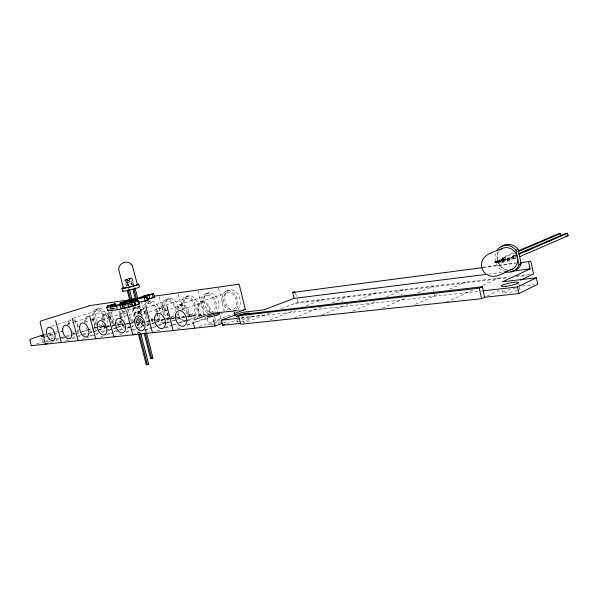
<?xml version="1.0" encoding="UTF-8"?>
<svg xmlns="http://www.w3.org/2000/svg" width="598" height="598" viewBox="0 0 598 598"><rect width="100%" height="100%" fill="white"/><g stroke="black" fill="none" stroke-linecap="round" stroke-linejoin="round"><path stroke-width="0.45" stroke-dasharray="2.99 2.24" d="M141.711 316.529L141.733 314.578A9.725 6.047 71.2 0 0 137.824 305.675M178.757 311.864L178.75 312.276A10.106 6.541 70.9 0 1 175.872 317.329M503.389 262.066L500.713 262.799L498.822 262.163L498.941 260.915L500.638 260.13M503.591 261.909L503.718 260.661L500.982 260.078M500.167 260.25L502.208 259.921L504.032 260.466L504.174 261.304L503.06 262.29M129.557 279.961L129.714 278.481L132.151 277.801L133.75 284.057M133.167 286.397L132.562 284.035L131.014 284.446L130.798 283.601L132.345 283.19L131.844 281.224L127.643 282.435L125.744 279.67L127.456 279.214C128.54 282.824 130.865 276.941 129.998 279.475C127.942 282.323 125.528 278.018 129.714 278.481M129.646 279.984L130.043 278.429M501.722 260.848L503.292 260.638M503.344 260.892L501.782 261.102M515.401 255.002L512.867 256.094L513.428 258.762L516.067 258.284M128.465 280.559L129.385 280.29M503.89 261.49L503.89 260.99M487.123 296.055L499.681 290.067M446.265 302.154L472.57 290.075M482.75 285.403L498.553 278.145M415.431 304.33L439.53 293.633M449.644 289.14L465.408 282.144M509.578 258.493L496.445 261.476L496.684 262.612L509.817 259.629L509.578 258.493L507.523 258.77L507.762 259.906L509.817 259.629M496.445 261.476L507.538 259.988L515.469 256.564L513.413 256.841L508.203 258.478L508.442 259.614L515.708 257.693M496.684 262.612L507.777 261.132L516.807 257.304M382.376 308.142L406.797 297.625M417.927 292.841L433.939 285.949M515.184 255.002L503.21 260.145L505.609 259.816L514.998 255.78M499.382 260.339L499.786 260.287L500.025 261.416L495.054 262.828L494.815 261.7L502.821 258.284L504.839 258.007L505.078 259.128L499.382 260.339L499.622 261.468L503.942 260.22L503.703 259.091L501.67 259.368L501.901 260.489L503.942 260.22M501.901 260.489L505.078 259.128M507.523 258.77L508.203 258.478M501.67 259.368L504.839 258.007M495.054 262.828L503.703 259.091M503.254 260.511L502.649 257.491L513.779 252.76M502.649 257.491L505.048 257.162L514.444 253.156M352.685 311.057L376.411 301.115M386.51 296.885L404.016 289.559M322.001 314.862L347.647 304.389M358.703 299.867L375.537 292.998M498.822 262.163L500.907 261.393M294.463 317.8L321.089 307.17M332.256 302.715L348.387 296.272M270.004 319.915L295.076 310.123M306.288 305.735L322.494 299.404M269.354 313.277L244.044 322.987L242.369 316.14M281.479 308.628L297.752 302.386L509.593 276.807M129.983 278.466L125.744 279.67M226.784 323.697L240.232 318.622M241.076 318.3L243.595 317.351L265.019 314.944M223.607 322.785L228.802 320.834M199.022 326.605L212.013 321.799M212.881 321.477L232.988 314.04M232.6 311.461L235.044 310.564L240.389 309.921M236.89 309.973L234.438 310.878A10.779 7.4 70.4 0 0 235.463 295.307A10.779 7.4 70.4 0 0 223.278 293.865A10.779 7.4 70.4 0 0 227.89 310.1M220.811 313.943L222.531 313.315M186.89 324.938L193.73 322.457M194.582 322.143L205.69 318.106M177.479 328.922L181.837 327.338M187.069 325.432L206.243 318.45M156.848 331.157L161.198 329.595M165.556 328.025L172.523 325.529M173.39 325.215L176.006 324.273M179.49 323.025L203.709 314.324L197.953 291.144M187.608 320.782L212.537 311.812M164.899 327.599L171.723 325.148M172.583 324.841L177.703 323.01M178.555 322.703L186.24 319.945A7.774 5.076 70.6 0 1 178.025 313.502M498.605 261.774L500.78 261.162M186.217 316.417L166.461 323.428A8.835 5.651 70.8 0 0 168.935 319.04M187.077 316.11L192.235 314.279M191.24 316.402L195.382 314.974M121.349 307.806L123.622 306.998M144.664 329.842L157.446 325.327M158.298 325.02L165.967 322.307A7.61 4.866 70.8 0 0 165.683 310.429A7.61 4.866 70.8 0 0 157.76 312.253M137.084 333.295L141.434 331.755M144.91 330.522L151.862 328.055M152.737 327.749L157.947 325.895M158.821 325.589L165.773 323.122M166.64 322.815L170.991 321.276M171.858 320.969L183.87 316.708L183.437 314.959M171.805 318.727L174.25 317.867A10.106 6.541 70.9 0 1 171.252 317.291M126.126 331.703L143.976 325.462M119.869 334.738L121.603 334.125M125.946 332.608L132.016 330.485M132.883 330.178L138.086 328.362M138.953 328.055L143.288 326.538M146.757 325.319L151.1 323.802M151.967 323.503L155.435 322.285M156.302 321.978L164.002 319.287M147.011 325.671L151.301 324.168M152.154 323.869L155.585 322.666M156.444 322.367L165.026 319.362M165.878 319.055L172.74 316.656M100.913 336.98L102.677 336.368M106.197 335.149L119.406 330.574M120.288 330.275L123.808 329.057M127.329 327.831L130.857 326.613M131.732 326.314L133.496 325.701M137.017 324.482L143.184 322.352M150.135 320.76L136.06 323.002M128.338 327.824L130.91 326.934M131.762 326.635L133.474 326.045M136.897 324.856L149.739 320.408M150.591 320.117L154.015 318.928A8.282 5.24 71.1 0 1 151.294 319.257M182.069 309.577L200.965 303.029M135.985 322.83L139.102 321.761M107.633 333.736L112.91 331.912M113.792 331.606L118.187 330.089M119.069 329.79L126.111 327.353M200.442 301.863L226.395 292.9M160.234 312.552L181.216 305.369M81.702 339.47L94.858 334.962M95.74 334.663L98.371 333.766M101.884 332.563L107.147 330.761M108.021 330.462L112.409 328.96M113.291 328.653L116.797 327.457M117.671 327.151L123.816 325.05M128.884 323.316L126.447 324.153L128.196 323.944M117.118 327.592L109.172 330.313A8.32 5.001 71.1 0 0 110.406 329.894M117.47 327.472L133.885 321.844M225.663 291.263L229.961 289.791M120.325 324.348L117.896 325.17L123.883 324.46M179.46 304.659L206.863 295.307M89.603 335.784L95.045 333.923M95.74 333.691L97.676 333.026M100.995 331.897L109.95 328.833A7.161 4.306 71.1 0 1 108.888 329.199M140.493 314.989L148.199 312.38M149.059 312.096L161.049 308.037M65.795 340.987L68.419 340.098M71.917 338.909L76.282 337.429M77.157 337.137L81.53 335.657M82.404 335.358L87.644 333.579M88.519 333.288L105.128 327.659M106.003 327.36L109.494 326.179L93.161 328.13M106.937 327.218L91.987 332.286A8.155 4.814 71.2 0 1 90.664 332.167M107.819 326.919L111.34 325.731M112.222 325.432L115.735 324.236M206.445 293.603L208.911 292.766M160.75 306.849L186.666 298.118M101.256 327.166L103.678 326.344M72.5 337.691L75.116 336.801M78.607 335.62L82.098 334.446M82.973 334.147L87.338 332.675M120.348 317.74L128.039 315.168M128.891 314.884L141.704 310.594A7.453 4.672 70.9 0 1 146.704 313.666M56.055 339.514L60.398 338.064M61.265 337.773L65.616 336.315M66.483 336.031L71.693 334.282M72.56 333.99L75.169 333.123M186.255 296.451L188.721 295.621A10.316 6.81 70.8 0 1 198.499 307.312L198.409 309.816A10.316 6.81 70.8 0 1 186.561 311.296L185.29 309.002A10.316 6.81 70.8 0 1 188.781 295.614M50.598 342.415L61.19 338.857M62.072 338.565L64.726 337.676M65.608 337.377L69.914 335.934M70.773 335.642L75.079 334.2M75.939 333.908L79.385 332.757M80.244 332.466L87.136 330.156M87.996 329.864L92.301 328.422M82.457 331.838L100.86 325.656M36.59 343.932L49.761 339.552M141.405 309.435L167.283 300.809M101.922 320.072L108.993 317.732M109.875 317.441L123.136 313.053M166.872 299.179L169.339 298.357M45.553 336.913L48.132 336.061M48.999 335.777L59.329 332.376M60.189 332.092L62.775 331.24M122.844 311.917L127.15 310.497M128.009 310.213L148.663 303.403M85.051 322.045L91.217 320.027M92.099 319.743L105.308 315.408M148.252 301.803L150.718 300.988M129.445 305.062L132.883 303.941M105.016 314.294L115.668 310.818M47.765 333.4L54.979 332.167M112.349 308.605L114.517 308.224M87.884 316.581L90.53 315.729M91.419 315.438L106.451 310.571M111.759 308.86L113.53 308.284M124.01 305.6L122.373 306.124L125.333 305.556M67.118 324.512L74.137 322.232M75.012 321.948L88.168 317.68A7.019 4.141 71.2 0 0 85.477 323.197M51.6 326.321L56.84 324.632M57.714 324.355L71.678 319.863M122.5 306.991L128.607 305.025M129.482 304.741L132.965 303.612M73.158 318.218L96.943 310.594M498.642 261.341L500.803 260.907M96.547 309.084L98.991 308.299M94.536 327.667L96.39 327.218M126.462 286.225L124.855 279.931L125.528 279.789L127.434 282.562L126.761 282.704L127.262 284.685L128.824 284.267L129.041 285.119L127.479 285.53L129.041 285.119M130.798 283.601L132.345 283.19M127.262 284.685L128.824 284.267M131.014 284.446L132.562 284.035M127.643 282.435L131.844 281.224M126.761 282.704L127.434 282.562M124.855 279.931L126.978 282.637M132.151 277.801L129.564 278.519C130.237 280.305 127.344 281.247 127.008 279.288M125.528 279.789L126.918 286.15M494.815 261.7L499.786 260.287M128.891 280.41L129.28 280.305M128.929 280.44L128.54 280.544M113.456 307.88L108.432 309.271L110.039 308.942M123.689 306.026L127.075 305.152M512.867 256.094L515.528 255.712M131.881 304.793L133.13 304.621M111.99 309.592L113.388 309.398M499.622 261.468L500.025 261.416M482.9 267.201L516.164 262.843M483.221 267.56L515.581 263.329M488.431 274.116L501.386 272.501M516.956 275.925L530.755 274.258M55.876 332.054L62.177 331.299M99.118 326.889L106.429 326.015M107.341 325.903L116.124 324.849M116.961 324.751L123.749 323.937M124.608 323.832L144.723 321.41M151.04 320.655L152.849 320.438M156.497 319.997L162.97 319.22M164.816 318.996L174.25 317.867M175.999 317.658L186.554 316.387M187.443 316.282L207.969 313.815M295.337 303.313L508.3 277.726M515.678 276.844L526.733 275.514M112.013 325.873L116.214 325.372M129.063 323.839L133.429 323.316M145.875 321.829L150.404 321.283M151.316 321.178L153.125 320.962A9.934 6.286 71.1 0 1 150.24 320.386M155.899 320.633L176.178 318.203M177.053 318.099L186.778 316.94M187.667 316.828L202.961 315.004M235.32 311.132L238.049 310.811M53.282 338.767L51.518 338.961L50.165 333.878M54.164 338.67L64.726 337.481M220.079 319.997L215.474 320.513L214.181 315.281M522.181 286.008L534.089 284.67M240.979 317.979L480.433 291.114M481.36 291.009L483.214 290.8M128.009 280.447L127.075 279.296M128.144 280.417L127.307 279.251M126.193 279.595L128.099 282.361M114.106 320.386L112.962 318.256A9.538 5.823 71.3 0 1 111.744 311.244M97.16 321.515L96.54 320.356A9.366 5.606 71.4 0 1 99.036 308.299A9.366 5.606 71.4 0 1 107.416 318.966L107.416 321.223A9.366 5.606 71.4 0 1 106.997 323.212M41.696 338.124L43.004 343.005M47.713 334.245A5.666 0.523 -14.7 0 1 52.19 333.564L53.267 337.623M108.298 311.356L110.794 320.984M139.394 304.95L142.384 316.641M145.606 329.229L146.293 331.927M131.388 281.299L131.896 283.265M137.234 306.206L139.312 314.331M140.231 317.942L142.773 327.876M131.246 283.527L131.463 284.371M128.368 284.342L128.585 285.186M133.862 306.43L135.94 314.548M136.86 318.158L140.096 330.791M127.21 282.63L127.718 284.611M127.882 287.107L128.495 289.477M132.091 303.874L132.786 306.58M133.018 307.484L135.096 315.587M136.015 319.197L137.861 326.403M131.627 303.246L134.871 315.894M136.03 320.408L137.413 325.828M138.803 331.247L139.267 333.049M130.79 304.3L134.027 316.933M137.727 331.367L138.19 333.168M124.758 307.267L125.677 310.833M122.194 304.569L122.867 307.185M141.382 301.13L146.503 321.201M131.702 277.876L133.982 286.808M138.587 305.997L141.106 315.871M142.249 320.364L143.632 325.753M145.008 331.143L145.464 332.937M138.302 306.056L140.612 315.094M141.771 319.616L143.617 326.844M159.188 296.743L163.919 315.438M178.182 293.999L182.338 310.594M220.161 315.565L221.021 319.04M207.252 318.697L208.769 324.781M236.883 319.975L237.294 321.679M218.554 288.161L224.385 311.842M249.732 315.056L250.562 318.457M295.554 293.125L296.75 298.178M296.952 299.022L297.752 302.386M342.116 300.637L342.482 302.207M401.213 293.693L401.587 295.345M433.154 289.94L433.535 291.637M433.722 292.482L434.477 295.875M502.156 290.023L502.671 292.429M518.944 284.11L519.46 286.532M519.632 287.339L519.976 288.961M500.982 259.659L501.251 261.251M495.219 261.64L495.458 262.776M515.297 255.757L515.865 258.433M513.413 256.841L513.652 257.97M510.258 258.201L510.498 259.338M507.986 259.181L508.225 260.317M507.538 259.988L507.777 261.132M505.048 257.162L505.609 259.816M105.016 328.392A8.32 5.001 71.1 0 1 102.094 322.935M101.682 320.169A8.32 5.001 71.1 0 1 106.392 314.391M109.195 316.178A8.32 5.001 71.1 0 1 112.14 327.547M133.391 321.44A8.118 5.038 71.2 0 1 129.407 318.181M127.411 310.392A8.118 5.038 71.2 0 1 127.785 308.673M133.556 306.587A8.118 5.038 71.2 0 1 138.123 314.443M138.168 317.082A8.118 5.038 71.2 0 1 136.015 321.119M233.041 310.437A10.749 7.4 70.4 0 0 240.254 304.569L240.396 301.953A10.749 7.4 70.4 0 0 230.028 289.783A10.749 7.4 70.4 0 0 226.037 303.784L227.382 306.176A10.749 7.4 70.4 0 0 231 309.622M74.07 333.019A6.892 3.984 71.3 0 1 71.827 331.516M69.114 325.267A6.892 3.984 71.3 0 1 70.699 320.222M73.92 320.483A6.892 3.984 71.3 0 1 77.448 325.992A6.892 3.984 71.3 0 1 76.948 331.995M104.568 324.026A9.381 5.606 71.4 0 1 99.717 327.031M96.599 325.006A9.381 5.606 71.4 0 1 93.071 313.053A9.381 5.606 71.4 0 1 99.911 310.056A9.381 5.606 71.4 0 1 105.031 321.305M105.061 325.865A9.366 5.606 71.4 0 1 99.029 324.198M207.917 318.652A9.224 6.159 70.4 0 1 202.999 318.308M199.949 315.333A9.224 6.159 70.4 0 1 201.234 301.512A9.224 6.159 70.4 0 1 210.773 311.82M230.499 309.629A8.985 6.167 70.4 0 1 223.802 296.69A8.985 6.167 70.4 0 1 233.968 295.457A8.985 6.167 70.4 0 1 233.706 309.241M141.225 318.996A9.725 6.047 71.2 0 1 135.955 322.135M134.258 321.38A9.725 6.047 71.2 0 1 131.186 318.248L130.005 316.073A9.725 6.047 71.2 0 1 129.25 306.864M130.11 305.204A9.725 6.047 71.2 0 1 132.808 303.522L130.357 304.322A9.747 6.047 71.2 0 1 132.008 304.419M133.518 322.98A9.747 6.047 71.2 0 1 130.723 321.388M135.365 306.482A9.747 6.047 71.2 0 1 139.199 314.585M139.259 317.755A9.747 6.047 71.2 0 1 136.665 322.599M168.913 315.587A10.106 6.541 70.9 0 1 167.373 313.703L166.132 311.453A10.106 6.541 70.9 0 1 169.398 298.35A10.106 6.541 70.9 0 1 178.817 309.831M174.773 317.022A10.136 6.541 70.9 0 1 163.658 312.253A10.136 6.541 70.9 0 1 166.947 299.164A10.136 6.541 70.9 0 1 176.365 310.676M144.185 326A8.656 5.419 70.9 0 1 137.749 316.29M137.779 314.219A8.656 5.419 70.9 0 1 145.897 311.379M148.917 323.226A8.656 5.419 70.9 0 1 145.665 326.119M168.389 316.349A8.447 5.449 70.9 0 1 163.583 305.683A8.447 5.449 70.9 0 1 170.011 301.362A8.447 5.449 70.9 0 1 175.192 311.775M173.861 315.677A8.447 5.449 70.9 0 1 171.394 317.104M142.78 324.273A7.453 4.672 70.9 0 1 138.624 317.112M138.579 314.712A7.453 4.672 70.9 0 1 141.719 310.594M148.169 322.464A7.453 4.672 70.9 0 1 146.525 324.572M75.453 334.192A7.998 4.627 71.3 0 1 71.573 332.324M68.381 324.415A7.998 4.627 71.3 0 1 70.258 319.212M73.995 319.511A7.998 4.627 71.3 0 1 78.473 327.936M78.495 329.857A7.998 4.627 71.3 0 1 77.516 332.892M102.953 324.363A7.819 4.672 71.4 0 1 98.259 324.938M96.988 323.862A7.819 4.672 71.4 0 1 94.08 313.726A7.819 4.672 71.4 0 1 100.023 311.61A7.819 4.672 71.4 0 1 103.962 321.38M105.308 327.547A7.161 4.306 71.1 0 1 102.789 322.845M102.467 319.339A7.161 4.306 71.1 0 1 106.489 315.497M111.452 321.769A7.161 4.306 71.1 0 1 111.766 323.585M220.782 322.292A6.645 0.822 -14 0 1 215.131 324.094M213.456 324.467A6.645 0.822 -14 0 1 208.807 324.886A6.645 0.822 -14 0 1 212.081 323.249M215.302 322.359A6.645 0.822 -14 0 1 220.826 321.432M124.16 327.472A8.484 5.21 71 0 1 119.742 320.737M119.391 316.589A8.484 5.21 71 0 1 125.752 312.664M129.489 317.336A8.484 5.21 71 0 1 130.581 321.589M129.4 326.859A8.484 5.21 71 0 1 127.053 328.257M147.175 315.953A8.282 5.24 71.1 0 1 145.12 309.988M145.15 308.007A8.282 5.24 71.1 0 1 150.606 303.642A8.282 5.24 71.1 0 1 156.25 312.111M87.562 329.924A8.155 4.814 71.2 0 1 85.32 325.716M84.759 323.002A8.155 4.814 71.2 0 1 89.199 316.686M91.913 318.435A8.155 4.814 71.2 0 1 94.828 329.588M120.377 320.969A7.968 4.844 71.3 0 1 116.169 323.533M113.485 321.821A7.968 4.844 71.3 0 1 110.331 312.694M112.342 308.718A7.968 4.844 71.3 0 1 116.236 308.979M118.755 311.558A7.968 4.844 71.3 0 1 120.744 319.272M163.516 323.772A8.835 5.651 70.8 0 1 156.968 314.6M156.893 313.86A8.835 5.651 70.8 0 1 160.047 307.013A8.835 5.651 70.8 0 1 166.775 310.482M206.078 317.904A7.938 5.3 70.4 0 1 204.636 317.807M201.765 316.11A7.938 5.3 70.4 0 1 198.91 305.802A7.938 5.3 70.4 0 1 205.727 303.597A7.938 5.3 70.4 0 1 209.771 313.524M182.839 309.854A10.338 6.81 70.8 0 1 186.314 296.444A10.338 6.81 70.8 0 1 196.039 308.179A10.338 6.81 70.8 0 1 187.495 315.482M185.283 321.567A9.03 5.898 70.6 0 1 177.21 313.599M176.903 309.173A9.03 5.898 70.6 0 1 186.516 306.983A9.03 5.898 70.6 0 1 186.748 321.089M210.055 312.171A10.525 7.101 70.6 0 1 206.549 308.792L205.249 306.445A10.525 7.101 70.6 0 1 208.979 292.758A10.525 7.101 70.6 0 1 219.01 304.688L218.898 307.245A10.525 7.101 70.6 0 1 217.179 311.304M207.596 313.053A10.555 7.094 70.6 0 1 201.952 297.901A10.555 7.094 70.6 0 1 212.888 296.578A10.555 7.094 70.6 0 1 214.727 312.186M164.756 322.703A7.61 4.866 70.8 0 1 157.79 314.705M122.941 322.756A9.538 5.823 71.3 0 1 115.519 322.165M121.85 309.869A9.538 5.823 71.3 0 1 124.249 316.813L124.234 319.115A9.538 5.823 71.3 0 1 123.786 321.141M121.798 319.937A9.561 5.816 71.3 0 1 116.304 325.043M114.121 323.914A9.561 5.816 71.3 0 1 109.942 317.516M109.299 314.331A9.561 5.816 71.3 0 1 109.299 312.044M119.406 310.668A9.561 5.816 71.3 0 1 121.813 317.628M177.763 309.682A7.774 5.076 70.6 0 1 184.745 306.527A7.774 5.076 70.6 0 1 188.056 317.732M92.72 330.844A7.019 4.141 71.2 0 1 89.386 330.537M91.636 319.28A7.019 4.141 71.2 0 1 94.14 328.87M153.858 319.982A9.912 6.286 71.1 0 1 148.924 316.021M146.428 308.082A9.912 6.286 71.1 0 1 152.767 301.183A9.912 6.286 71.1 0 1 159.913 312.246M159.86 314.645A9.912 6.286 71.1 0 1 157.125 319.586M147.975 318.704A9.934 6.286 71.1 0 1 145.142 303.963A9.934 6.286 71.1 0 1 155.45 306.632A9.934 6.286 71.1 0 1 154.68 320.438M124.272 326.448A7.303 4.485 71 0 1 120.467 320.648M120.161 317.075A7.303 4.485 71 0 1 125.64 313.703M128.779 325.917A7.303 4.485 71 0 1 127.867 326.747M52.19 333.564A5.666 0.523 -14.7 0 1 48.588 335.059M45.74 335.822A5.666 0.523 -14.7 0 1 44.372 336.136M44.902 335A5.666 0.523 -14.7 0 1 46.293 334.611M50.322 341.593A5.659 0.553 -14.8 0 1 47.489 342.355M43.295 343.08A5.659 0.553 -14.8 0 1 43.519 342.579M45.358 341.877A5.659 0.553 -14.8 0 1 48.019 341.077M519.617 288.67A8.828 1.353 -11.5 0 1 519.744 289.365M517.584 290.419A8.828 1.353 -11.5 0 1 505.923 292.848A8.828 1.353 -11.5 0 1 504.114 291.368A8.828 1.353 -11.5 0 1 515.461 288.677M242.123 319.646A6.825 0.875 -13.8 0 1 250.517 318.592A6.825 0.875 -13.8 0 1 240.688 321.634M239.297 321.829A6.825 0.875 -13.8 0 1 238.154 321.021M508.278 270.931A13.747 12.05 63.3 0 1 498.269 251.085M506.058 271.926A13.791 12.065 63.4 0 1 495.458 253.582M506.925 269.877A11.489 10.054 63.4 0 1 498.508 251.93M182.816 302.865A8.619 5.674 70.8 0 0 190.822 314.742A8.619 5.674 70.8 0 0 192.698 301.669A8.619 5.674 70.8 0 0 182.816 302.865M202.819 300.174A8.798 5.913 70.6 0 0 211.072 312.291A8.798 5.913 70.6 0 0 213.12 298.918A8.798 5.913 70.6 0 0 202.819 300.174"/><path stroke-width="0.9" d="M29.9 340.157L30.999 338.887L44.334 334.521M501.042 247.168A13.747 12.05 63.3 0 1 516.104 247.183L518.07 249.194L521.127 263.763L520.081 266.147A13.747 12.05 63.3 0 1 513.077 271.021M496.766 250.562A13.791 12.065 63.4 0 1 513.876 248.118L515.895 250.114L518.967 264.727L517.875 267.142A13.791 12.065 63.4 0 1 506.857 272.083M138.048 302.267L147.362 300.704L147.945 300.346L147.071 296.914L137.174 298.851L119.697 304.599L124.87 304.023L138.422 300.39L139.312 303.874C129.362 307.589 118.434 310.041 107.677 310.766L108.141 309.996M107.677 310.766L106.78 307.305L107.251 306.565L109.965 305.361L107.55 305.862L115.093 303.784L115.526 305.481M44.431 337.339L44.267 338.154L40.111 322.584L40.806 320.991L89.894 305.593M238.654 284.222L239.409 285.209L245.307 309.405L233.863 313.718M152.281 297.894L152.662 297.572M115.093 303.784L110.286 306.056L116.707 305.025L135.589 299.082L128.697 299.972L129.796 299.591L138.557 298.125L144.41 295.696L153.701 293.775L154.553 297.146L147.564 299.344M137.929 301.325L137.488 299.598L129.773 301.676L134.782 300.032M484.619 297.251L482.332 286.741L241.966 314.503L238.647 315.744L240.732 324.258L481.562 298.708L484.619 297.251L518.944 293.581L537.751 284.252L536.391 277.808L502.522 281.785L530.06 268.921L528.527 261.64L529.761 261.079A2.011 1.009 82.6 0 1 531.121 262.589L533.513 273.921L520.514 280.126M147.071 296.914L139.969 297.916L153.701 293.775M483.214 290.8L517.532 286.95L536.391 277.808M238.647 315.744L479.267 288.154L482.332 286.741M512.15 269.212C504.525 271.724 496.303 279.318 487.856 275.125M518.967 264.727L521.127 263.763M519.475 256.804L568.1 235.732L567.592 233.257L565.26 233.601L518.78 253.552M526.091 251.011L528.654 249.904M548.284 241.465L550.848 240.359M518.944 254.24L567.592 233.257M518.055 250.943L558.285 233.848L560.588 233.512L561.088 235.956M517.861 251.706L560.588 233.512M515.895 250.114L518.07 249.194M106.78 307.305C117.537 306.505 128.435 304.061 138.422 300.39M502.387 248.409C495.346 252.102 484.163 252.976 481.779 262.126C480.687 266.372 482.362 271.014 485.703 273.794M138.422 334.073L146.278 364.743L147.362 364.668L148.64 364.167L140.792 333.497M144.155 333.288L150.614 358.568L151.705 358.486L152.968 358L146.525 332.824M150.614 358.568L152.968 358M487.505 274.235L294.156 298.38L263.785 309.846L242.377 312.358L221.327 320.184L222.583 325.282L225.102 324.333M29.93 340.516L31.32 345.689L214.944 326.037L222.74 323.114M294.156 298.38L292.743 292.429L294.119 291.921A1.645 1.114 82.6 0 1 294.978 292.116M193.909 319.945L212.447 313.255M154.232 332.092L152.49 332.72L146.293 308.381M135.342 333.908L132.734 334.835L126.619 311.02M115.534 336.255L113.799 336.861L107.76 313.546M97.392 338.199L95.635 338.804L89.67 315.968M47.07 343.596L45.306 344.194L43.901 338.924M132.861 305.72L133.511 305.503M151.458 298.148L147.138 299.269M125.767 307.529L131.971 305.944M137.555 304.315L139.312 303.874M123.098 308.06L124.877 307.708M137.286 284.371L138.818 284.244A8.701 0.591 -14 0 1 127.441 287.593A8.701 0.591 -14 0 1 123.592 287.623M89.61 305.63L130.282 299.695M133.055 299.292L135.193 298.985M137.039 298.716L138.886 298.439M154.112 296.219L238.699 284.237M565.76 236.075L568.1 235.732M134.991 299.957L137.488 299.598M145.284 300.712L147.945 300.346M292.743 292.429L482.294 267.68M520.2 262.724L528.527 261.64M505.086 272.038L506.932 271.806M510.632 271.343L530.06 268.921M241.674 310.377L243.491 310.16M221.327 320.184L239.193 318.181M222.583 325.282L240.463 323.369M153.193 297.273L154.553 297.146M244.844 309.383L245.307 309.405M147.557 364.249L148.64 364.167M233.257 311.035L212.753 313.203A1.63 1.196 83.4 0 1 213.621 313.681M131.261 264.338C126.649 258.949 116.961 264.137 119.062 270.984L123.42 287.967A7.251 0.493 -14 0 0 130.641 286.734A7.251 0.493 -14 0 0 137.346 284.469M132.33 265.774L137.42 284.581M131.209 264.271L132.39 265.856M55.614 320.535L61.43 342.467M72.298 318.3L78.189 340.673M120.205 305.369L121.11 308.874M116.513 306.176L117.41 309.682M112.125 304.98L112.566 306.684M111.467 305.189L111.908 306.894M110.57 307.252L111.475 310.743M135.028 287.87L137.787 298.656M132.846 289.051L135.387 298.985M134.999 301.826L135.896 305.339M134.378 301.997L135.275 305.503M134.206 301.818L135.103 305.324M129.467 289.29L132.008 299.217M128.159 289.701L130.708 299.635M139.498 333.953L147.362 364.668M127.322 290.77L129.631 299.792M128.697 299.972L129.19 301.766M127.965 303.545L128.862 307.058M122.022 288.303L122.732 291.084M124.249 303.007L124.698 304.733M149.007 295.412L149.866 298.806M146.488 297.266L147.362 300.704M144.312 297.811L145.187 301.25M138.743 284.14L139.528 287.025A8.693 0.613 -14.1 0 1 129.213 290.157A8.693 0.613 -14.1 0 1 123.248 290.792M137.174 298.851L137.832 301.407M133.915 288.886L136.456 298.828M145.232 333.176L151.705 358.486M166.842 305.63L173.121 330.515M152.221 294.5L153.081 297.886M193.132 321.971L194.686 328.205M213.374 319.676L214.944 326.037M234.199 312.007L235.074 315.565M479.267 288.154L481.562 298.708M517.532 286.95L518.944 293.581M43.168 336.368A5.666 0.523 -14.7 0 1 43.632 335.396M238.041 316.708A6.832 0.837 -13.8 0 1 237.541 315.669A6.832 0.837 -13.8 0 1 246.398 313.367A6.832 0.837 -13.8 0 1 248.499 313.987M500.205 249.867A11.489 10.054 63.4 0 1 516.253 254.135A11.489 10.054 63.4 0 1 510.483 269.773M136.486 299.86L130.999 301.34L136.486 299.86M127.763 301.011L120.108 303.066L127.763 301.011M151.81 294.201L144.544 296.107L151.81 294.201M126.903 301.28L121.491 302.708L126.903 301.28M46.457 330.918A7.027 3.947 71.3 0 0 52.579 340.681A7.027 3.947 71.3 0 0 53.372 330.156A7.027 3.947 71.3 0 0 46.457 330.918M115.564 322.419A7.617 4.642 70.9 0 0 122.426 332.974A7.617 4.642 70.9 0 0 123.681 321.522A7.617 4.642 70.9 0 0 115.564 322.419M79.624 326.837A7.311 4.276 71.1 0 0 86.097 336.98A7.311 4.276 71.1 0 0 87.106 326.015A7.311 4.276 71.1 0 0 79.624 326.837M210.003 316.88A6.645 0.77 -13.9 0 0 219.735 313.823A6.645 0.77 -13.9 0 0 210.1 315.482A6.645 0.77 -13.9 0 0 210.003 316.88M175.483 315.049A8.125 5.285 70.4 0 0 183.01 326.291A8.125 5.285 70.4 0 0 184.73 314.032A8.125 5.285 70.4 0 0 175.483 315.049M134.685 320.065A7.781 4.844 70.7 0 0 141.756 330.844A7.781 4.844 70.7 0 0 143.154 319.13A7.781 4.844 70.7 0 0 134.685 320.065M154.635 317.613A7.946 5.061 70.6 0 0 161.931 328.616A7.946 5.061 70.6 0 0 163.486 316.641A7.946 5.061 70.6 0 0 154.635 317.613M62.715 328.922A7.169 4.111 71.2 0 0 69.009 338.864A7.169 4.111 71.2 0 0 69.899 328.13A7.169 4.111 71.2 0 0 62.715 328.922M97.227 324.677A7.46 4.455 71 0 0 103.888 335.022A7.46 4.455 71 0 0 105.016 323.817A7.46 4.455 71 0 0 97.227 324.677M505.818 286.248A8.835 1.301 -11.5 0 0 518.601 282.495A8.835 1.301 -11.5 0 0 505.422 284.028A8.835 1.301 -11.5 0 0 505.818 286.248"/></g></svg>
